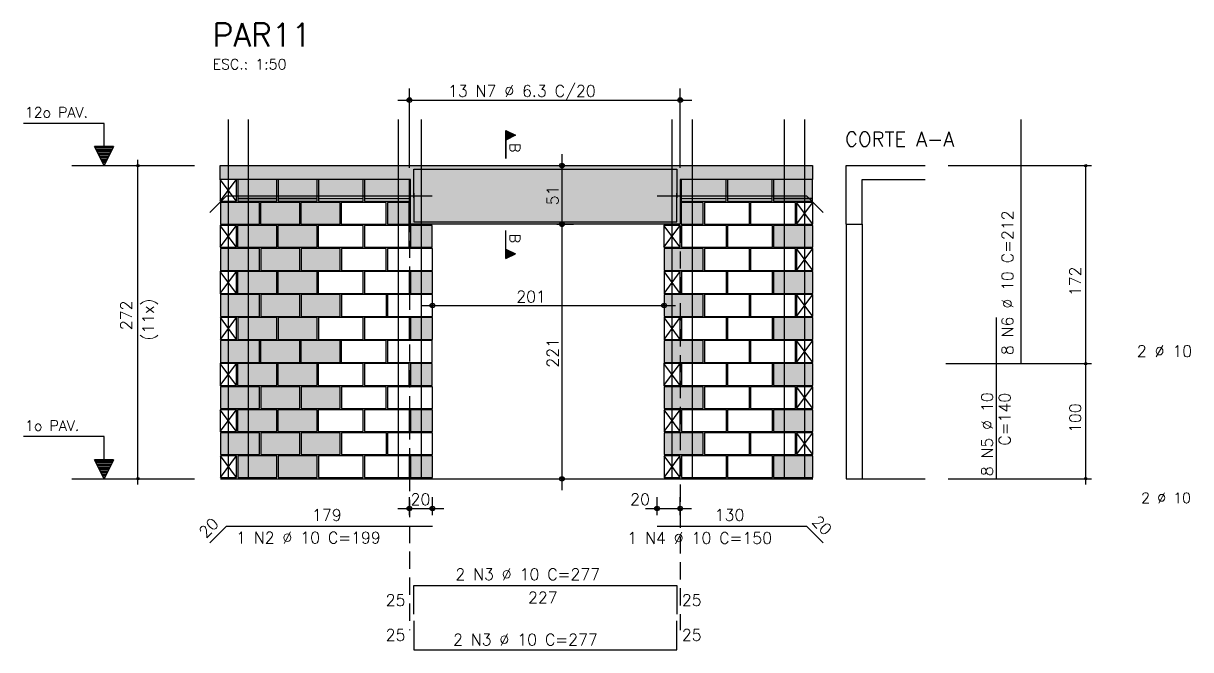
# Model space of a CAD drawing. Extents: x -2 to 121, y -2 to 61.
# Drawn here: x 23.79 to 44.05, y 8.08 to 18.96 of the extents above; entities that cross this region are included whole.
import ezdxf

# ---------------------------------------------------------------- set-up
doc = ezdxf.new("R2010")
doc.units = 0
doc.header["$MEASUREMENT"] = 0
doc.linetypes.add('ESTILO_TQS_0001', pattern=[0.45, 0.3, -0.15])
for name, color, linetype in [('PENA_01', 1, 'CONTINUOUS'), ('PENA_02', 2, 'CONTINUOUS'), ('PENA_03', 3, 'CONTINUOUS'), ('PENA_04', 4, 'CONTINUOUS'), ('PENA_05', 5, 'CONTINUOUS'), ('PENA_06', 6, 'CONTINUOUS'), ('PENA_09', 254, 'CONTINUOUS'), ('PENA_11', 252, 'CONTINUOUS'), ('PENA_21', 100, 'CONTINUOUS'), ('PENA_23', 50, 'CONTINUOUS')]:
    doc.layers.add(name, color=color, linetype=linetype)
doc.styles.get("Standard").update_dxf_attribs({"font": 'ROMANS.SHX'})

msp = doc.modelspace()

# ---------------------------------------------------------------- linework, layer by layer
at = {"layer": 'PENA_01', "linetype": 'Continuous'}
for p, q in [((30.488556, 16.451847), (30.488556, 17.828221)), ((35.188, 16.451847), (35.188, 17.828221)), ((30.288556, 17.628221), (35.388, 17.628221)), ((33.135848, 16.691847), (33.135848, 15.271847)), ((24.6302, 16.491847), (26.761064, 16.491847)), ((33.032925, 16.491847), (33.335848, 16.491847)), ((27.508556, 15.921847), (28.188556, 15.921847)), ((28.208556, 15.921847), (28.888556, 15.921847)), ((28.908556, 15.921847), (29.688556, 15.921847)), ((29.708556, 15.921847), (30.488556, 15.921847)), ((35.206423, 15.921847), (35.986423, 15.921847)), ((36.006423, 15.921847), (36.786423, 15.921847)), ((36.806423, 15.921847), (37.486423, 15.921847)), ((33.135848, 15.671847), (33.135848, 10.851847)), ((32.94385, 15.471847), (32.935848, 15.471847)), ((33.046423, 15.471847), (33.335848, 15.471847)), ((30.688556, 14.061847), (35.108556, 14.061847)), ((24.6302, 11.051847), (26.761064, 11.051847)), ((30.288556, 10.535775), (31.088556, 10.535775)), ((30.488556, 10.423125), (30.488556, 10.735775)), ((30.888556, 10.423125), (30.888556, 10.735775)), ((34.586423, 10.535775), (35.386423, 10.535775)), ((34.786423, 10.423125), (34.786423, 10.735775)), ((35.186423, 10.423125), (35.186423, 10.735775))]:
    msp.add_line(p, q, dxfattribs=at)
at = {"layer": 'PENA_01', "linetype": 'ESTILO_TQS_0001'}
for p, q in [((30.488556, 16.086847), (30.488556, 8.421451)), ((35.186423, 15.451847), (35.186423, 8.421451))]:
    msp.add_line(p, q, dxfattribs=at)
at = {"layer": 'PENA_02', "linetype": 'Continuous'}
for p, q in [((27.486423, 16.251847), (27.206423, 16.251847)), ((27.206423, 16.251847), (27.206423, 15.871847)), ((27.486423, 15.871847), (27.486423, 16.251847)), ((27.206423, 15.871847), (27.486423, 15.871847)), ((37.488556, 15.851847), (37.208556, 15.851847)), ((37.208556, 15.851847), (37.208556, 15.471847)), ((37.488556, 15.471847), (37.488556, 15.851847)), ((27.486423, 15.451847), (27.206423, 15.451847)), ((27.206423, 15.451847), (27.206423, 15.071847)), ((27.486423, 15.071847), (27.486423, 15.451847)), ((35.186423, 15.451847), (34.906423, 15.451847)), ((34.906423, 15.451847), (34.906423, 15.071847)), ((35.186423, 15.071847), (35.186423, 15.451847)), ((37.208556, 15.471847), (37.488556, 15.471847)), ((27.206423, 15.071847), (27.486423, 15.071847)), ((34.906423, 15.071847), (35.186423, 15.071847)), ((37.488556, 15.051847), (37.208556, 15.051847)), ((37.208556, 15.051847), (37.208556, 14.671847)), ((37.488556, 14.671847), (37.488556, 15.051847)), ((27.48749, 14.651847), (27.20749, 14.651847)), ((27.20749, 14.651847), (27.20749, 14.271847)), ((27.48749, 14.271847), (27.48749, 14.651847)), ((35.18749, 14.651847), (34.90749, 14.651847)), ((34.90749, 14.651847), (34.90749, 14.271847)), ((35.18749, 14.271847), (35.18749, 14.651847)), ((37.208556, 14.671847), (37.488556, 14.671847)), ((27.20749, 14.271847), (27.48749, 14.271847)), ((34.90749, 14.271847), (35.18749, 14.271847)), ((37.488556, 14.251847), (37.208556, 14.251847)), ((37.208556, 14.251847), (37.208556, 13.871847)), ((37.488556, 13.871847), (37.488556, 14.251847)), ((27.488556, 13.851847), (27.208556, 13.851847)), ((27.208556, 13.851847), (27.208556, 13.471847)), ((27.488556, 13.471847), (27.488556, 13.851847)), ((35.188556, 13.851847), (34.908556, 13.851847)), ((34.908556, 13.851847), (34.908556, 13.471847)), ((35.188556, 13.471847), (35.188556, 13.851847)), ((37.208556, 13.871847), (37.488556, 13.871847)), ((27.208556, 13.471847), (27.488556, 13.471847)), ((34.908556, 13.471847), (35.188556, 13.471847)), ((37.488556, 13.451847), (37.208556, 13.451847)), ((37.208556, 13.451847), (37.208556, 13.071847)), ((37.488556, 13.071847), (37.488556, 13.451847)), ((27.486423, 13.051847), (27.206423, 13.051847)), ((27.206423, 13.051847), (27.206423, 12.671847)), ((27.486423, 12.671847), (27.486423, 13.051847)), ((35.186423, 13.051847), (34.906423, 13.051847)), ((34.906423, 13.051847), (34.906423, 12.671847)), ((35.186423, 12.671847), (35.186423, 13.051847)), ((37.208556, 13.071847), (37.488556, 13.071847)), ((27.206423, 12.671847), (27.486423, 12.671847)), ((34.906423, 12.671847), (35.186423, 12.671847)), ((37.488556, 12.651847), (37.208556, 12.651847)), ((37.208556, 12.651847), (37.208556, 12.271847)), ((37.488556, 12.271847), (37.488556, 12.651847)), ((27.48749, 12.251847), (27.20749, 12.251847)), ((27.20749, 12.251847), (27.20749, 11.871847)), ((27.48749, 11.871847), (27.48749, 12.251847)), ((35.18749, 12.251847), (34.90749, 12.251847)), ((34.90749, 12.251847), (34.90749, 11.871847)), ((35.18749, 11.871847), (35.18749, 12.251847)), ((37.208556, 12.271847), (37.488556, 12.271847)), ((27.20749, 11.871847), (27.48749, 11.871847)), ((34.90749, 11.871847), (35.18749, 11.871847)), ((37.488556, 11.851847), (37.208556, 11.851847)), ((37.208556, 11.851847), (37.208556, 11.471847)), ((37.488556, 11.471847), (37.488556, 11.851847)), ((27.488556, 11.451847), (27.208556, 11.451847)), ((27.208556, 11.451847), (27.208556, 11.071847)), ((27.488556, 11.071847), (27.488556, 11.451847)), ((35.188556, 11.451847), (34.908556, 11.451847)), ((34.908556, 11.451847), (34.908556, 11.071847)), ((35.188556, 11.071847), (35.188556, 11.451847)), ((37.208556, 11.471847), (37.488556, 11.471847)), ((27.208556, 11.071847), (27.488556, 11.071847)), ((27.208556, 11.051847), (37.488556, 11.051847)), ((34.908556, 11.071847), (35.188556, 11.071847))]:
    msp.add_line(p, q, dxfattribs=at)
for points in [[(27.206423, 16.251847), (27.206423, 16.491847), (37.486423, 16.491847), (37.486423, 16.251847), (35.186423, 16.251847), (35.186423, 15.471847), (30.506423, 15.471847), (30.506423, 16.251847), (27.206423, 16.251847)], [(27.508556, 15.871847), (28.188556, 15.871847), (28.188556, 16.251847), (27.508556, 16.251847), (27.508556, 15.871847)], [(28.208556, 15.871847), (28.888556, 15.871847), (28.888556, 16.251847), (28.208556, 16.251847), (28.208556, 15.871847)], [(28.908556, 15.871847), (29.688556, 15.871847), (29.688556, 16.251847), (28.908556, 16.251847), (28.908556, 15.871847)], [(29.708556, 15.871847), (30.488556, 15.871847), (30.488556, 16.251847), (29.708556, 16.251847), (29.708556, 15.871847)], [(35.206423, 15.871847), (35.986423, 15.871847), (35.986423, 16.251847), (35.206423, 16.251847), (35.206423, 15.871847)], [(36.006423, 15.871847), (36.786423, 15.871847), (36.786423, 16.251847), (36.006423, 16.251847), (36.006423, 15.871847)], [(36.806423, 15.871847), (37.486423, 15.871847), (37.486423, 16.251847), (36.806423, 16.251847), (36.806423, 15.871847)], [(27.208556, 15.471847), (27.888556, 15.471847), (27.888556, 15.851847), (27.208556, 15.851847), (27.208556, 15.471847)], [(27.906423, 15.471847), (28.586423, 15.471847), (28.586423, 15.851847), (27.906423, 15.851847), (27.906423, 15.471847)], [(28.606423, 15.471847), (29.286423, 15.471847), (29.286423, 15.851847), (28.606423, 15.851847), (28.606423, 15.471847)], [(29.306423, 15.471847), (30.086423, 15.471847), (30.086423, 15.851847), (29.306423, 15.851847), (29.306423, 15.471847)], [(30.106423, 15.471847), (30.486423, 15.471847), (30.486423, 15.851847), (30.106423, 15.851847), (30.106423, 15.471847)], [(35.206423, 15.471847), (35.586423, 15.471847), (35.586423, 15.851847), (35.206423, 15.851847), (35.206423, 15.471847)], [(35.608556, 15.471847), (36.388556, 15.471847), (36.388556, 15.851847), (35.608556, 15.851847), (35.608556, 15.471847)], [(36.408556, 15.471847), (37.188556, 15.471847), (37.188556, 15.851847), (36.408556, 15.851847), (36.408556, 15.471847)], [(27.506423, 15.071847), (28.186423, 15.071847), (28.186423, 15.451847), (27.506423, 15.451847), (27.506423, 15.071847)], [(28.206423, 15.071847), (28.886423, 15.071847), (28.886423, 15.451847), (28.206423, 15.451847), (28.206423, 15.071847)], [(28.906423, 15.071847), (29.686423, 15.071847), (29.686423, 15.451847), (28.906423, 15.451847), (28.906423, 15.071847)], [(29.706423, 15.071847), (30.486423, 15.071847), (30.486423, 15.451847), (29.706423, 15.451847), (29.706423, 15.071847)], [(30.506423, 15.071847), (30.886423, 15.071847), (30.886423, 15.451847), (30.506423, 15.451847), (30.506423, 15.071847)], [(35.208556, 15.071847), (35.988556, 15.071847), (35.988556, 15.451847), (35.208556, 15.451847), (35.208556, 15.071847)], [(36.008556, 15.071847), (36.788556, 15.071847), (36.788556, 15.451847), (36.008556, 15.451847), (36.008556, 15.071847)], [(36.808556, 15.071847), (37.488556, 15.071847), (37.488556, 15.451847), (36.808556, 15.451847), (36.808556, 15.071847)], [(27.208556, 14.671847), (27.888556, 14.671847), (27.888556, 15.051847), (27.208556, 15.051847), (27.208556, 14.671847)], [(27.90749, 14.671847), (28.58749, 14.671847), (28.58749, 15.051847), (27.90749, 15.051847), (27.90749, 14.671847)], [(28.60749, 14.671847), (29.28749, 14.671847), (29.28749, 15.051847), (28.60749, 15.051847), (28.60749, 14.671847)], [(29.30749, 14.671847), (30.08749, 14.671847), (30.08749, 15.051847), (29.30749, 15.051847), (29.30749, 14.671847)], [(30.10749, 14.671847), (30.88749, 14.671847), (30.88749, 15.051847), (30.10749, 15.051847), (30.10749, 14.671847)], [(34.908556, 14.671847), (35.588556, 14.671847), (35.588556, 15.051847), (34.908556, 15.051847), (34.908556, 14.671847)], [(35.608556, 14.671847), (36.388556, 14.671847), (36.388556, 15.051847), (35.608556, 15.051847), (35.608556, 14.671847)], [(36.408556, 14.671847), (37.188556, 14.671847), (37.188556, 15.051847), (36.408556, 15.051847), (36.408556, 14.671847)], [(27.50749, 14.271847), (28.18749, 14.271847), (28.18749, 14.651847), (27.50749, 14.651847), (27.50749, 14.271847)], [(28.20749, 14.271847), (28.88749, 14.271847), (28.88749, 14.651847), (28.20749, 14.651847), (28.20749, 14.271847)], [(28.90749, 14.271847), (29.68749, 14.271847), (29.68749, 14.651847), (28.90749, 14.651847), (28.90749, 14.271847)], [(29.70749, 14.271847), (30.48749, 14.271847), (30.48749, 14.651847), (29.70749, 14.651847), (29.70749, 14.271847)], [(30.50749, 14.271847), (30.88749, 14.271847), (30.88749, 14.651847), (30.50749, 14.651847), (30.50749, 14.271847)], [(35.208556, 14.271847), (35.988556, 14.271847), (35.988556, 14.651847), (35.208556, 14.651847), (35.208556, 14.271847)], [(36.008556, 14.271847), (36.788556, 14.271847), (36.788556, 14.651847), (36.008556, 14.651847), (36.008556, 14.271847)], [(36.808556, 14.271847), (37.488556, 14.271847), (37.488556, 14.651847), (36.808556, 14.651847), (36.808556, 14.271847)], [(27.208556, 13.871847), (27.888556, 13.871847), (27.888556, 14.251847), (27.208556, 14.251847), (27.208556, 13.871847)], [(27.908556, 13.871847), (28.588556, 13.871847), (28.588556, 14.251847), (27.908556, 14.251847), (27.908556, 13.871847)], [(28.608556, 13.871847), (29.288556, 13.871847), (29.288556, 14.251847), (28.608556, 14.251847), (28.608556, 13.871847)], [(29.308556, 13.871847), (30.088556, 13.871847), (30.088556, 14.251847), (29.308556, 14.251847), (29.308556, 13.871847)], [(30.108556, 13.871847), (30.888556, 13.871847), (30.888556, 14.251847), (30.108556, 14.251847), (30.108556, 13.871847)], [(34.908556, 13.871847), (35.588556, 13.871847), (35.588556, 14.251847), (34.908556, 14.251847), (34.908556, 13.871847)], [(35.608556, 13.871847), (36.388556, 13.871847), (36.388556, 14.251847), (35.608556, 14.251847), (35.608556, 13.871847)], [(36.408556, 13.871847), (37.188556, 13.871847), (37.188556, 14.251847), (36.408556, 14.251847), (36.408556, 13.871847)], [(27.508556, 13.471847), (28.188556, 13.471847), (28.188556, 13.851847), (27.508556, 13.851847), (27.508556, 13.471847)], [(28.208556, 13.471847), (28.888556, 13.471847), (28.888556, 13.851847), (28.208556, 13.851847), (28.208556, 13.471847)], [(28.908556, 13.471847), (29.688556, 13.471847), (29.688556, 13.851847), (28.908556, 13.851847), (28.908556, 13.471847)], [(29.708556, 13.471847), (30.488556, 13.471847), (30.488556, 13.851847), (29.708556, 13.851847), (29.708556, 13.471847)], [(30.508556, 13.471847), (30.888556, 13.471847), (30.888556, 13.851847), (30.508556, 13.851847), (30.508556, 13.471847)], [(35.208556, 13.471847), (35.988556, 13.471847), (35.988556, 13.851847), (35.208556, 13.851847), (35.208556, 13.471847)], [(36.008556, 13.471847), (36.788556, 13.471847), (36.788556, 13.851847), (36.008556, 13.851847), (36.008556, 13.471847)], [(36.808556, 13.471847), (37.488556, 13.471847), (37.488556, 13.851847), (36.808556, 13.851847), (36.808556, 13.471847)], [(27.208556, 13.071847), (27.888556, 13.071847), (27.888556, 13.451847), (27.208556, 13.451847), (27.208556, 13.071847)], [(27.906423, 13.071847), (28.586423, 13.071847), (28.586423, 13.451847), (27.906423, 13.451847), (27.906423, 13.071847)], [(28.606423, 13.071847), (29.286423, 13.071847), (29.286423, 13.451847), (28.606423, 13.451847), (28.606423, 13.071847)], [(29.306423, 13.071847), (30.086423, 13.071847), (30.086423, 13.451847), (29.306423, 13.451847), (29.306423, 13.071847)], [(30.106423, 13.071847), (30.886423, 13.071847), (30.886423, 13.451847), (30.106423, 13.451847), (30.106423, 13.071847)], [(34.908556, 13.071847), (35.588556, 13.071847), (35.588556, 13.451847), (34.908556, 13.451847), (34.908556, 13.071847)], [(35.608556, 13.071847), (36.388556, 13.071847), (36.388556, 13.451847), (35.608556, 13.451847), (35.608556, 13.071847)], [(36.408556, 13.071847), (37.188556, 13.071847), (37.188556, 13.451847), (36.408556, 13.451847), (36.408556, 13.071847)], [(27.506423, 12.671847), (28.186423, 12.671847), (28.186423, 13.051847), (27.506423, 13.051847), (27.506423, 12.671847)], [(28.206423, 12.671847), (28.886423, 12.671847), (28.886423, 13.051847), (28.206423, 13.051847), (28.206423, 12.671847)], [(28.906423, 12.671847), (29.686423, 12.671847), (29.686423, 13.051847), (28.906423, 13.051847), (28.906423, 12.671847)], [(29.706423, 12.671847), (30.486423, 12.671847), (30.486423, 13.051847), (29.706423, 13.051847), (29.706423, 12.671847)], [(30.506423, 12.671847), (30.886423, 12.671847), (30.886423, 13.051847), (30.506423, 13.051847), (30.506423, 12.671847)], [(35.208556, 12.671847), (35.988556, 12.671847), (35.988556, 13.051847), (35.208556, 13.051847), (35.208556, 12.671847)], [(36.008556, 12.671847), (36.788556, 12.671847), (36.788556, 13.051847), (36.008556, 13.051847), (36.008556, 12.671847)], [(36.808556, 12.671847), (37.488556, 12.671847), (37.488556, 13.051847), (36.808556, 13.051847), (36.808556, 12.671847)], [(27.208556, 12.271847), (27.888556, 12.271847), (27.888556, 12.651847), (27.208556, 12.651847), (27.208556, 12.271847)], [(27.90749, 12.271847), (28.58749, 12.271847), (28.58749, 12.651847), (27.90749, 12.651847), (27.90749, 12.271847)], [(28.60749, 12.271847), (29.28749, 12.271847), (29.28749, 12.651847), (28.60749, 12.651847), (28.60749, 12.271847)], [(29.30749, 12.271847), (30.08749, 12.271847), (30.08749, 12.651847), (29.30749, 12.651847), (29.30749, 12.271847)], [(30.10749, 12.271847), (30.88749, 12.271847), (30.88749, 12.651847), (30.10749, 12.651847), (30.10749, 12.271847)], [(34.908556, 12.271847), (35.588556, 12.271847), (35.588556, 12.651847), (34.908556, 12.651847), (34.908556, 12.271847)], [(35.608556, 12.271847), (36.388556, 12.271847), (36.388556, 12.651847), (35.608556, 12.651847), (35.608556, 12.271847)], [(36.408556, 12.271847), (37.188556, 12.271847), (37.188556, 12.651847), (36.408556, 12.651847), (36.408556, 12.271847)], [(27.50749, 11.871847), (28.18749, 11.871847), (28.18749, 12.251847), (27.50749, 12.251847), (27.50749, 11.871847)], [(28.20749, 11.871847), (28.88749, 11.871847), (28.88749, 12.251847), (28.20749, 12.251847), (28.20749, 11.871847)], [(28.90749, 11.871847), (29.68749, 11.871847), (29.68749, 12.251847), (28.90749, 12.251847), (28.90749, 11.871847)], [(29.70749, 11.871847), (30.48749, 11.871847), (30.48749, 12.251847), (29.70749, 12.251847), (29.70749, 11.871847)], [(30.50749, 11.871847), (30.88749, 11.871847), (30.88749, 12.251847), (30.50749, 12.251847), (30.50749, 11.871847)], [(35.208556, 11.871847), (35.988556, 11.871847), (35.988556, 12.251847), (35.208556, 12.251847), (35.208556, 11.871847)], [(36.008556, 11.871847), (36.788556, 11.871847), (36.788556, 12.251847), (36.008556, 12.251847), (36.008556, 11.871847)], [(36.808556, 11.871847), (37.488556, 11.871847), (37.488556, 12.251847), (36.808556, 12.251847), (36.808556, 11.871847)], [(27.208556, 11.471847), (27.888556, 11.471847), (27.888556, 11.851847), (27.208556, 11.851847), (27.208556, 11.471847)], [(27.908556, 11.471847), (28.588556, 11.471847), (28.588556, 11.851847), (27.908556, 11.851847), (27.908556, 11.471847)], [(28.608556, 11.471847), (29.288556, 11.471847), (29.288556, 11.851847), (28.608556, 11.851847), (28.608556, 11.471847)], [(28.608556, 11.471847), (29.288556, 11.471847), (29.288556, 11.851847), (28.608556, 11.851847), (28.608556, 11.471847)], [(29.308556, 11.471847), (30.088556, 11.471847), (30.088556, 11.851847), (29.308556, 11.851847), (29.308556, 11.471847)], [(30.108556, 11.471847), (30.888556, 11.471847), (30.888556, 11.851847), (30.108556, 11.851847), (30.108556, 11.471847)], [(34.908556, 11.471847), (35.588556, 11.471847), (35.588556, 11.851847), (34.908556, 11.851847), (34.908556, 11.471847)], [(35.608556, 11.471847), (36.388556, 11.471847), (36.388556, 11.851847), (35.608556, 11.851847), (35.608556, 11.471847)], [(36.408556, 11.471847), (37.188556, 11.471847), (37.188556, 11.851847), (36.408556, 11.851847), (36.408556, 11.471847)], [(27.508556, 11.071847), (28.188556, 11.071847), (28.188556, 11.451847), (27.508556, 11.451847), (27.508556, 11.071847)], [(28.208556, 11.071847), (28.888556, 11.071847), (28.888556, 11.451847), (28.208556, 11.451847), (28.208556, 11.071847)], [(28.908556, 11.071847), (29.688556, 11.071847), (29.688556, 11.451847), (28.908556, 11.451847), (28.908556, 11.071847)], [(29.708556, 11.071847), (30.488556, 11.071847), (30.488556, 11.451847), (29.708556, 11.451847), (29.708556, 11.071847)], [(30.508556, 11.071847), (30.888556, 11.071847), (30.888556, 11.451847), (30.508556, 11.451847), (30.508556, 11.071847)], [(35.208556, 11.071847), (35.988556, 11.071847), (35.988556, 11.451847), (35.208556, 11.451847), (35.208556, 11.071847)], [(36.008556, 11.071847), (36.788556, 11.071847), (36.788556, 11.451847), (36.008556, 11.451847), (36.008556, 11.071847)], [(36.808556, 11.071847), (37.488556, 11.071847), (37.488556, 11.451847), (36.808556, 11.451847), (36.808556, 11.071847)]]:
    msp.add_lwpolyline(points, dxfattribs=at)
for centre, radius in [((30.488556, 17.628221), 0.041625), ((30.488556, 17.628221), 0.02075), ((35.188, 17.628221), 0.041625), ((35.188, 17.628221), 0.02075), ((25.776346, 16.491847), 0.02), ((25.776346, 16.491847), 0.01), ((33.135848, 16.491847), 0.04), ((33.135848, 16.491847), 0.02), ((42.226477, 16.491847), 0.02), ((42.226477, 16.491847), 0.01), ((33.135848, 15.471847), 0.04), ((33.135848, 15.471847), 0.04), ((33.135848, 15.471847), 0.02), ((33.135848, 15.471847), 0.02), ((30.888556, 14.061847), 0.04), ((30.888556, 14.061847), 0.02), ((34.908556, 14.061847), 0.04), ((34.908556, 14.061847), 0.02), ((42.226477, 13.051847), 0.02), ((42.226477, 13.051847), 0.01), ((25.776346, 11.051847), 0.02), ((25.776346, 11.051847), 0.01), ((33.135848, 11.051847), 0.04), ((33.135848, 11.051847), 0.02), ((42.226477, 11.051847), 0.02), ((42.226477, 11.051847), 0.01), ((30.488556, 10.535775), 0.04), ((30.488556, 10.535775), 0.02), ((30.888556, 10.535775), 0.04), ((30.888556, 10.535775), 0.02), ((34.786423, 10.535775), 0.04), ((34.786423, 10.535775), 0.02), ((35.186423, 10.535775), 0.04), ((35.186423, 10.535775), 0.02)]:
    msp.add_circle(centre, radius, dxfattribs=at)
at = {"layer": 'PENA_03', "linetype": 'Continuous'}
for p, q in [((25.189199, 17.223713), (23.789199, 17.223713)), ((25.189199, 16.823713), (25.189199, 17.223713)), ((25.190599, 16.823713), (25.190599, 17.225113)), ((32.162566, 16.61453), (32.162566, 17.100912)), ((32.162566, 17.100912), (32.328499, 17.017946)), ((32.163261, 17.099784), (32.326938, 17.017946)), ((32.328499, 17.017946), (32.163261, 16.935327)), ((32.163262, 17.099784), (32.163262, 16.936107)), ((32.326938, 17.017946), (32.163262, 16.936107)), ((32.17533, 17.09453), (32.17533, 16.941361)), ((32.188094, 17.088148), (32.188094, 16.947743)), ((32.200858, 17.081766), (32.200858, 16.954125)), ((32.213622, 17.075384), (32.213622, 16.960507)), ((32.226386, 17.069002), (32.226386, 16.966889)), ((32.23915, 17.06262), (32.23915, 16.973271)), ((32.251914, 17.056238), (32.251914, 16.979653)), ((32.264678, 17.049856), (32.264678, 16.986035)), ((32.277442, 17.043474), (32.277442, 16.992417)), ((32.290206, 17.037092), (32.290206, 16.998799)), ((32.302971, 17.03071), (32.302971, 17.005181)), ((32.315735, 17.024328), (32.315735, 17.011564)), ((25.189899, 16.491847), (25.023966, 16.823713)), ((25.023966, 16.823713), (25.189199, 16.823713)), ((25.189899, 16.49497), (25.026222, 16.822322)), ((25.353575, 16.822322), (25.026222, 16.822322)), ((25.355832, 16.823713), (25.189899, 16.491847)), ((25.353575, 16.822323), (25.189899, 16.494969)), ((25.190599, 16.823713), (25.355832, 16.823713)), ((32.163262, 16.935327), (32.163262, 16.61453)), ((25.343068, 16.798185), (25.036729, 16.798185)), ((25.330304, 16.772657), (25.049494, 16.772657)), ((25.31754, 16.747129), (25.062258, 16.747129)), ((25.304775, 16.721601), (25.075022, 16.721601)), ((25.292011, 16.696072), (25.087786, 16.696072)), ((25.279247, 16.670544), (25.10055, 16.670544)), ((25.266483, 16.645016), (25.113314, 16.645016)), ((25.253719, 16.619488), (25.126078, 16.619488)), ((25.240955, 16.59396), (25.138842, 16.59396)), ((25.228191, 16.568432), (25.151606, 16.568432)), ((25.215427, 16.542903), (25.16437, 16.542903)), ((25.202663, 16.517375), (25.177135, 16.517375)), ((25.776346, 10.951315), (25.776346, 16.591847)), ((32.832925, 16.491847), (32.832925, 16.491847)), ((38.066482, 15.471847), (38.066482, 16.491847)), ((38.066482, 16.491847), (39.437161, 16.491847)), ((39.837161, 16.491847), (42.326477, 16.491847)), ((42.226477, 10.951315), (42.226477, 16.491847)), ((27.206423, 15.871847), (27.486423, 16.251847)), ((27.486423, 15.871847), (27.206423, 16.251847)), ((30.488556, 16.251847), (30.488556, 16.251847)), ((35.188, 16.251847), (35.188, 16.251847)), ((38.346482, 16.251847), (39.437161, 16.251847)), ((38.346482, 15.471847), (38.346482, 16.251847)), ((37.208556, 15.471847), (37.488556, 15.851847)), ((37.488556, 15.471847), (37.208556, 15.851847)), ((27.206423, 15.071847), (27.486423, 15.451847)), ((27.486423, 15.071847), (27.206423, 15.451847)), ((32.846423, 15.471847), (32.846423, 15.471847)), ((33.14385, 15.471847), (33.14385, 15.471847)), ((34.906423, 15.071847), (35.186423, 15.451847)), ((35.186423, 15.071847), (34.906423, 15.451847)), ((38.066482, 15.471847), (38.066482, 11.051847)), ((38.066482, 15.471847), (38.346482, 15.471847)), ((38.346482, 15.471847), (38.346482, 11.051847)), ((32.162566, 14.874959), (32.162566, 15.361341)), ((32.163262, 15.040544), (32.163262, 15.361341)), ((32.163261, 15.040544), (32.328499, 14.957925)), ((32.163262, 14.876087), (32.163262, 15.039764)), ((32.163262, 15.039764), (32.326938, 14.957925)), ((32.17533, 14.881341), (32.17533, 15.03451)), ((32.188094, 14.887723), (32.188094, 15.028128)), ((32.200858, 14.894105), (32.200858, 15.021746)), ((32.213622, 14.900487), (32.213622, 15.015364)), ((32.226386, 14.906869), (32.226386, 15.008982)), ((32.23915, 14.913251), (32.23915, 15.0026)), ((32.251914, 14.919633), (32.251914, 14.996218)), ((32.264678, 14.926015), (32.264678, 14.989836)), ((37.208556, 14.671847), (37.488556, 15.051847)), ((37.488556, 14.671847), (37.208556, 15.051847)), ((32.162566, 14.874959), (32.328499, 14.957925)), ((32.163261, 14.876087), (32.326938, 14.957925)), ((32.277442, 14.932397), (32.277442, 14.983454)), ((32.290206, 14.938779), (32.290206, 14.977072)), ((32.302971, 14.945161), (32.302971, 14.97069)), ((32.315735, 14.951543), (32.315735, 14.964307)), ((27.20749, 14.271847), (27.48749, 14.651847)), ((27.48749, 14.271847), (27.20749, 14.651847)), ((34.90749, 14.271847), (35.18749, 14.651847)), ((35.18749, 14.271847), (34.90749, 14.651847)), ((37.208556, 13.871847), (37.488556, 14.251847)), ((37.488556, 13.871847), (37.208556, 14.251847)), ((30.888556, 14.061847), (30.888556, 14.061847)), ((34.908556, 14.061847), (34.908556, 14.061847)), ((27.208556, 13.471847), (27.488556, 13.851847)), ((27.488556, 13.471847), (27.208556, 13.851847)), ((34.908556, 13.471847), (35.188556, 13.851847)), ((35.188556, 13.471847), (34.908556, 13.851847)), ((37.208556, 13.071847), (37.488556, 13.451847)), ((37.488556, 13.071847), (37.208556, 13.451847)), ((27.206423, 12.671847), (27.486423, 13.051847)), ((27.486423, 12.671847), (27.206423, 13.051847)), ((34.906423, 12.671847), (35.186423, 13.051847)), ((35.186423, 12.671847), (34.906423, 13.051847)), ((39.79523, 13.051847), (42.326477, 13.051847)), ((37.208556, 12.271847), (37.488556, 12.651847)), ((37.488556, 12.271847), (37.208556, 12.651847)), ((27.20749, 11.871847), (27.48749, 12.251847)), ((27.48749, 11.871847), (27.20749, 12.251847)), ((34.90749, 11.871847), (35.18749, 12.251847)), ((35.18749, 11.871847), (34.90749, 12.251847)), ((25.189199, 11.783713), (23.789199, 11.783713)), ((25.189199, 11.383713), (25.189199, 11.783713)), ((25.190599, 11.383713), (25.190599, 11.785113)), ((37.208556, 11.471847), (37.488556, 11.851847)), ((37.488556, 11.471847), (37.208556, 11.851847)), ((25.189899, 11.051847), (25.023966, 11.383713)), ((25.023966, 11.383713), (25.189199, 11.383713)), ((25.189899, 11.05497), (25.026222, 11.382322)), ((25.353575, 11.382322), (25.026222, 11.382322)), ((25.343068, 11.358185), (25.036729, 11.358185)), ((25.355832, 11.383713), (25.189899, 11.051847)), ((25.353575, 11.382323), (25.189899, 11.054969)), ((25.190599, 11.383713), (25.355832, 11.383713)), ((27.208556, 11.071847), (27.488556, 11.451847)), ((27.488556, 11.071847), (27.208556, 11.451847)), ((34.908556, 11.071847), (35.188556, 11.451847)), ((35.188556, 11.071847), (34.908556, 11.451847)), ((25.330304, 11.332657), (25.049494, 11.332657)), ((25.31754, 11.307129), (25.062258, 11.307129)), ((25.304775, 11.281601), (25.075022, 11.281601)), ((25.292011, 11.256072), (25.087786, 11.256072)), ((25.279247, 11.230544), (25.10055, 11.230544)), ((25.266483, 11.205016), (25.113314, 11.205016)), ((25.253719, 11.179488), (25.126078, 11.179488)), ((25.240955, 11.15396), (25.138842, 11.15396)), ((25.228191, 11.128432), (25.151606, 11.128432)), ((25.215427, 11.102903), (25.16437, 11.102903)), ((25.202663, 11.077375), (25.177135, 11.077375)), ((33.135848, 11.051847), (33.135848, 11.051847)), ((38.066482, 11.051847), (39.437161, 11.051847)), ((39.837161, 11.051847), (42.326477, 11.051847)), ((30.488556, 10.223125), (30.488556, 10.223125)), ((30.888556, 10.223125), (30.888556, 10.223125)), ((34.786423, 10.223125), (34.786423, 10.223125)), ((35.186423, 10.223125), (35.186423, 10.223125))]:
    msp.add_line(p, q, dxfattribs=at)
at = {"layer": 'PENA_04', "linetype": 'Continuous'}
for p, q in [((30.566423, 15.931847), (30.566423, 16.431847)), ((30.566423, 16.431847), (35.126423, 16.431847)), ((35.126423, 16.431847), (35.126423, 15.931847)), ((30.566423, 16.011847), (30.566423, 15.511847)), ((35.126423, 15.511847), (35.126423, 16.011847)), ((30.566423, 15.511847), (35.126423, 15.511847))]:
    msp.add_line(p, q, dxfattribs=at)
at = {"layer": 'PENA_05', "linetype": 'Continuous'}
for p, q in [((35.048556, 11.051847), (35.048556, 17.291847)), ((35.398556, 11.051847), (35.398556, 17.291847)), ((36.998556, 11.051847), (36.998556, 17.291847)), ((37.348556, 11.051847), (37.348556, 17.291847)), ((41.102726, 13.048925), (41.102726, 17.288925)), ((27.306423, 15.961847), (27.023581, 15.679005)), ((30.886423, 15.961847), (27.306423, 15.961847)), ((37.386423, 15.961847), (34.786423, 15.961847)), ((37.669266, 15.679005), (37.386423, 15.961847)), ((40.676802, 11.051847), (40.676802, 13.851847)), ((27.308556, 10.223125), (27.025713, 9.940282)), ((30.888556, 10.223125), (27.308556, 10.223125)), ((37.386423, 10.223125), (34.786423, 10.223125)), ((37.669266, 9.940282), (37.386423, 10.223125)), ((30.566423, 8.699282), (30.566423, 9.199282)), ((30.566423, 9.199282), (35.126423, 9.199282)), ((35.126423, 9.199282), (35.126423, 8.699282)), ((30.566423, 8.584555), (30.566423, 8.084555)), ((35.126423, 8.084555), (35.126423, 8.584555)), ((30.566423, 8.084555), (35.126423, 8.084555))]:
    msp.add_line(p, q, dxfattribs=at)
for points in [[(27.343308, 17.291847), (27.343308, 11.051847)], [(27.693308, 17.291847), (27.693308, 11.051847)], [(30.293308, 17.291847), (30.293308, 11.051847)], [(30.693308, 17.291847), (30.693308, 11.051847)]]:
    msp.add_lwpolyline(points, dxfattribs=at)
at = {"layer": 'PENA_09', "linetype": 'Continuous'}
for points in [[(27.508556, 15.921847), (28.188556, 15.921847), (28.188556, 16.251847), (27.508556, 16.251847), (27.508556, 15.921847)], [(28.208556, 15.921847), (28.888556, 15.921847), (28.888556, 16.251847), (28.208556, 16.251847), (28.208556, 15.921847)], [(28.908556, 15.921847), (29.688556, 15.921847), (29.688556, 16.251847), (28.908556, 16.251847), (28.908556, 15.921847)], [(29.708556, 15.921847), (30.488556, 15.921847), (30.488556, 16.251847), (29.708556, 16.251847), (29.708556, 15.921847)], [(35.206423, 15.921847), (35.986423, 15.921847), (35.986423, 16.251847), (35.206423, 16.251847), (35.206423, 15.921847)], [(36.006423, 15.921847), (36.786423, 15.921847), (36.786423, 16.251847), (36.006423, 16.251847), (36.006423, 15.921847)], [(36.806423, 15.921847), (37.486423, 15.921847), (37.486423, 16.251847), (36.806423, 16.251847), (36.806423, 15.921847)]]:
    msp.add_lwpolyline(points, dxfattribs=at)
for points in [[(27.508556, 15.921847), (28.188556, 15.921847), (28.188556, 16.251847)], [(27.508556, 15.921847), (28.188556, 16.251847), (27.508556, 16.251847)], [(27.508556, 15.921847), (27.508556, 16.251847), (27.508556, 15.921847)], [(28.208556, 15.921847), (28.888556, 15.921847), (28.888556, 16.251847)], [(28.208556, 15.921847), (28.888556, 16.251847), (28.208556, 16.251847)], [(28.208556, 15.921847), (28.208556, 16.251847), (28.208556, 15.921847)], [(28.908556, 15.921847), (29.688556, 15.921847), (29.688556, 16.251847)], [(28.908556, 15.921847), (29.688556, 16.251847), (28.908556, 16.251847)], [(28.908556, 15.921847), (28.908556, 16.251847), (28.908556, 15.921847)], [(29.708556, 15.921847), (30.488556, 15.921847), (30.488556, 16.251847)], [(29.708556, 15.921847), (30.488556, 16.251847), (29.708556, 16.251847)], [(29.708556, 15.921847), (29.708556, 16.251847), (29.708556, 15.921847)], [(35.206423, 15.921847), (35.986423, 15.921847), (35.986423, 16.251847)], [(35.206423, 15.921847), (35.986423, 16.251847), (35.206423, 16.251847)], [(35.206423, 15.921847), (35.206423, 16.251847), (35.206423, 15.921847)], [(36.006423, 15.921847), (36.786423, 15.921847), (36.786423, 16.251847)], [(36.006423, 15.921847), (36.786423, 16.251847), (36.006423, 16.251847)], [(36.006423, 15.921847), (36.006423, 16.251847), (36.006423, 15.921847)], [(36.806423, 15.921847), (37.486423, 15.921847), (37.486423, 16.251847)], [(36.806423, 15.921847), (37.486423, 16.251847), (36.806423, 16.251847)], [(36.806423, 15.921847), (36.806423, 16.251847), (36.806423, 15.921847)]]:
    msp.add_solid(points, dxfattribs=at)
at = {"layer": 'PENA_11', "linetype": 'Continuous'}
for points in [[(30.506423, 16.251847), (27.206423, 16.251847), (37.486423, 16.491847)], [(37.486423, 16.491847), (27.206423, 16.251847), (27.206423, 16.491847)], [(35.186423, 16.251847), (30.506423, 16.251847), (37.486423, 16.491847)], [(37.486423, 16.491847), (37.486423, 16.251847), (35.186423, 16.251847)], [(35.186423, 15.471847), (30.506423, 15.471847), (35.186423, 16.251847)], [(30.506423, 15.471847), (30.506423, 16.251847), (35.186423, 16.251847)]]:
    msp.add_solid(points, dxfattribs=at)
at = {"layer": 'PENA_21', "linetype": 'Continuous'}
for points in [[(27.208556, 15.471847), (27.888556, 15.471847), (27.888556, 15.851847), (27.208556, 15.851847), (27.208556, 15.471847)], [(27.508556, 15.871847), (28.188556, 15.871847), (28.188556, 15.921847), (27.508556, 15.921847), (27.508556, 15.871847)], [(27.906423, 15.471847), (28.586423, 15.471847), (28.586423, 15.851847), (27.906423, 15.851847), (27.906423, 15.471847)], [(28.208556, 15.871847), (28.888556, 15.871847), (28.888556, 15.921847), (28.208556, 15.921847), (28.208556, 15.871847)], [(28.606423, 15.471847), (29.286423, 15.471847), (29.286423, 15.851847), (28.606423, 15.851847), (28.606423, 15.471847)], [(36.806423, 15.871847), (37.486423, 15.871847), (37.486423, 15.921847), (36.806423, 15.921847), (36.806423, 15.871847)], [(27.506423, 15.071847), (28.186423, 15.071847), (28.186423, 15.451847), (27.506423, 15.451847), (27.506423, 15.071847)], [(28.206423, 15.071847), (28.886423, 15.071847), (28.886423, 15.451847), (28.206423, 15.451847), (28.206423, 15.071847)], [(36.808556, 15.071847), (37.488556, 15.071847), (37.488556, 15.451847), (36.808556, 15.451847), (36.808556, 15.071847)], [(27.208556, 14.671847), (27.888556, 14.671847), (27.888556, 15.051847), (27.208556, 15.051847), (27.208556, 14.671847)], [(27.90749, 14.671847), (28.58749, 14.671847), (28.58749, 15.051847), (27.90749, 15.051847), (27.90749, 14.671847)], [(28.60749, 14.671847), (29.28749, 14.671847), (29.28749, 15.051847), (28.60749, 15.051847), (28.60749, 14.671847)], [(34.908556, 14.671847), (35.588556, 14.671847), (35.588556, 15.051847), (34.908556, 15.051847), (34.908556, 14.671847)], [(27.50749, 14.271847), (28.18749, 14.271847), (28.18749, 14.651847), (27.50749, 14.651847), (27.50749, 14.271847)], [(28.20749, 14.271847), (28.88749, 14.271847), (28.88749, 14.651847), (28.20749, 14.651847), (28.20749, 14.271847)], [(36.808556, 14.271847), (37.488556, 14.271847), (37.488556, 14.651847), (36.808556, 14.651847), (36.808556, 14.271847)], [(27.208556, 13.871847), (27.888556, 13.871847), (27.888556, 14.251847), (27.208556, 14.251847), (27.208556, 13.871847)], [(27.908556, 13.871847), (28.588556, 13.871847), (28.588556, 14.251847), (27.908556, 14.251847), (27.908556, 13.871847)], [(28.608556, 13.871847), (29.288556, 13.871847), (29.288556, 14.251847), (28.608556, 14.251847), (28.608556, 13.871847)], [(34.908556, 13.871847), (35.588556, 13.871847), (35.588556, 14.251847), (34.908556, 14.251847), (34.908556, 13.871847)], [(27.508556, 13.471847), (28.188556, 13.471847), (28.188556, 13.851847), (27.508556, 13.851847), (27.508556, 13.471847)], [(28.208556, 13.471847), (28.888556, 13.471847), (28.888556, 13.851847), (28.208556, 13.851847), (28.208556, 13.471847)], [(36.808556, 13.471847), (37.488556, 13.471847), (37.488556, 13.851847), (36.808556, 13.851847), (36.808556, 13.471847)], [(27.208556, 13.071847), (27.888556, 13.071847), (27.888556, 13.451847), (27.208556, 13.451847), (27.208556, 13.071847)], [(27.906423, 13.071847), (28.586423, 13.071847), (28.586423, 13.451847), (27.906423, 13.451847), (27.906423, 13.071847)], [(28.606423, 13.071847), (29.286423, 13.071847), (29.286423, 13.451847), (28.606423, 13.451847), (28.606423, 13.071847)], [(34.908556, 13.071847), (35.588556, 13.071847), (35.588556, 13.451847), (34.908556, 13.451847), (34.908556, 13.071847)], [(27.506423, 12.671847), (28.186423, 12.671847), (28.186423, 13.051847), (27.506423, 13.051847), (27.506423, 12.671847)], [(28.206423, 12.671847), (28.886423, 12.671847), (28.886423, 13.051847), (28.206423, 13.051847), (28.206423, 12.671847)], [(36.808556, 12.671847), (37.488556, 12.671847), (37.488556, 13.051847), (36.808556, 13.051847), (36.808556, 12.671847)], [(27.208556, 12.271847), (27.888556, 12.271847), (27.888556, 12.651847), (27.208556, 12.651847), (27.208556, 12.271847)], [(27.90749, 12.271847), (28.58749, 12.271847), (28.58749, 12.651847), (27.90749, 12.651847), (27.90749, 12.271847)], [(28.60749, 12.271847), (29.28749, 12.271847), (29.28749, 12.651847), (28.60749, 12.651847), (28.60749, 12.271847)], [(34.908556, 12.271847), (35.588556, 12.271847), (35.588556, 12.651847), (34.908556, 12.651847), (34.908556, 12.271847)], [(27.50749, 11.871847), (28.18749, 11.871847), (28.18749, 12.251847), (27.50749, 12.251847), (27.50749, 11.871847)], [(28.20749, 11.871847), (28.88749, 11.871847), (28.88749, 12.251847), (28.20749, 12.251847), (28.20749, 11.871847)], [(36.808556, 11.871847), (37.488556, 11.871847), (37.488556, 12.251847), (36.808556, 12.251847), (36.808556, 11.871847)], [(27.208556, 11.471847), (27.888556, 11.471847), (27.888556, 11.851847), (27.208556, 11.851847), (27.208556, 11.471847)], [(27.908556, 11.471847), (28.588556, 11.471847), (28.588556, 11.851847), (27.908556, 11.851847), (27.908556, 11.471847)], [(28.608556, 11.471847), (29.288556, 11.471847), (29.288556, 11.851847), (28.608556, 11.851847), (28.608556, 11.471847)], [(28.608556, 11.471847), (29.288556, 11.471847), (29.288556, 11.851847), (28.608556, 11.851847), (28.608556, 11.471847)], [(34.908556, 11.471847), (35.588556, 11.471847), (35.588556, 11.851847), (34.908556, 11.851847), (34.908556, 11.471847)], [(27.508556, 11.071847), (28.188556, 11.071847), (28.188556, 11.451847), (27.508556, 11.451847), (27.508556, 11.071847)], [(28.208556, 11.071847), (28.888556, 11.071847), (28.888556, 11.451847), (28.208556, 11.451847), (28.208556, 11.071847)], [(36.808556, 11.071847), (37.488556, 11.071847), (37.488556, 11.451847), (36.808556, 11.451847), (36.808556, 11.071847)]]:
    msp.add_lwpolyline(points, dxfattribs=at)
for points in [[(27.208556, 15.471847), (27.888556, 15.471847), (27.888556, 15.851847)], [(27.208556, 15.471847), (27.888556, 15.851847), (27.208556, 15.851847)], [(27.208556, 15.471847), (27.208556, 15.851847), (27.208556, 15.471847)], [(27.508556, 15.871847), (28.188556, 15.871847), (28.188556, 15.921847)], [(27.508556, 15.871847), (28.188556, 15.921847), (27.508556, 15.921847)], [(27.508556, 15.871847), (27.508556, 15.921847), (27.508556, 15.871847)], [(27.906423, 15.471847), (28.586423, 15.471847), (28.586423, 15.851847)], [(27.906423, 15.471847), (28.586423, 15.851847), (27.906423, 15.851847)], [(27.906423, 15.471847), (27.906423, 15.851847), (27.906423, 15.471847)], [(28.208556, 15.871847), (28.888556, 15.871847), (28.888556, 15.921847)], [(28.208556, 15.871847), (28.888556, 15.921847), (28.208556, 15.921847)], [(28.208556, 15.871847), (28.208556, 15.921847), (28.208556, 15.871847)], [(28.606423, 15.471847), (29.286423, 15.471847), (29.286423, 15.851847)], [(28.606423, 15.471847), (29.286423, 15.851847), (28.606423, 15.851847)], [(28.606423, 15.471847), (28.606423, 15.851847), (28.606423, 15.471847)], [(36.806423, 15.871847), (37.486423, 15.871847), (37.486423, 15.921847)], [(36.806423, 15.871847), (37.486423, 15.921847), (36.806423, 15.921847)], [(36.806423, 15.871847), (36.806423, 15.921847), (36.806423, 15.871847)], [(27.506423, 15.071847), (28.186423, 15.071847), (28.186423, 15.451847)], [(27.506423, 15.071847), (28.186423, 15.451847), (27.506423, 15.451847)], [(27.506423, 15.071847), (27.506423, 15.451847), (27.506423, 15.071847)], [(28.206423, 15.071847), (28.886423, 15.071847), (28.886423, 15.451847)], [(28.206423, 15.071847), (28.886423, 15.451847), (28.206423, 15.451847)], [(28.206423, 15.071847), (28.206423, 15.451847), (28.206423, 15.071847)], [(36.808556, 15.071847), (37.488556, 15.071847), (37.488556, 15.451847)], [(36.808556, 15.071847), (37.488556, 15.451847), (36.808556, 15.451847)], [(36.808556, 15.071847), (36.808556, 15.451847), (36.808556, 15.071847)], [(27.208556, 14.671847), (27.888556, 14.671847), (27.888556, 15.051847)], [(27.208556, 14.671847), (27.888556, 15.051847), (27.208556, 15.051847)], [(27.208556, 14.671847), (27.208556, 15.051847), (27.208556, 14.671847)], [(27.90749, 14.671847), (28.58749, 14.671847), (28.58749, 15.051847)], [(27.90749, 14.671847), (28.58749, 15.051847), (27.90749, 15.051847)], [(27.90749, 14.671847), (27.90749, 15.051847), (27.90749, 14.671847)], [(28.60749, 14.671847), (29.28749, 14.671847), (29.28749, 15.051847)], [(28.60749, 14.671847), (29.28749, 15.051847), (28.60749, 15.051847)], [(28.60749, 14.671847), (28.60749, 15.051847), (28.60749, 14.671847)], [(34.908556, 14.671847), (35.588556, 14.671847), (35.588556, 15.051847)], [(34.908556, 14.671847), (35.588556, 15.051847), (34.908556, 15.051847)], [(34.908556, 14.671847), (34.908556, 15.051847), (34.908556, 14.671847)], [(27.50749, 14.271847), (28.18749, 14.271847), (28.18749, 14.651847)], [(27.50749, 14.271847), (28.18749, 14.651847), (27.50749, 14.651847)], [(27.50749, 14.271847), (27.50749, 14.651847), (27.50749, 14.271847)], [(28.20749, 14.271847), (28.88749, 14.271847), (28.88749, 14.651847)], [(28.20749, 14.271847), (28.88749, 14.651847), (28.20749, 14.651847)], [(28.20749, 14.271847), (28.20749, 14.651847), (28.20749, 14.271847)], [(36.808556, 14.271847), (37.488556, 14.271847), (37.488556, 14.651847)], [(36.808556, 14.271847), (37.488556, 14.651847), (36.808556, 14.651847)], [(36.808556, 14.271847), (36.808556, 14.651847), (36.808556, 14.271847)], [(27.208556, 13.871847), (27.888556, 13.871847), (27.888556, 14.251847)], [(27.208556, 13.871847), (27.888556, 14.251847), (27.208556, 14.251847)], [(27.208556, 13.871847), (27.208556, 14.251847), (27.208556, 13.871847)], [(27.908556, 13.871847), (28.588556, 13.871847), (28.588556, 14.251847)], [(27.908556, 13.871847), (28.588556, 14.251847), (27.908556, 14.251847)], [(27.908556, 13.871847), (27.908556, 14.251847), (27.908556, 13.871847)], [(28.608556, 13.871847), (29.288556, 13.871847), (29.288556, 14.251847)], [(28.608556, 13.871847), (29.288556, 14.251847), (28.608556, 14.251847)], [(28.608556, 13.871847), (28.608556, 14.251847), (28.608556, 13.871847)], [(34.908556, 13.871847), (35.588556, 13.871847), (35.588556, 14.251847)], [(34.908556, 13.871847), (35.588556, 14.251847), (34.908556, 14.251847)], [(34.908556, 13.871847), (34.908556, 14.251847), (34.908556, 13.871847)], [(27.508556, 13.471847), (28.188556, 13.471847), (28.188556, 13.851847)], [(27.508556, 13.471847), (28.188556, 13.851847), (27.508556, 13.851847)], [(27.508556, 13.471847), (27.508556, 13.851847), (27.508556, 13.471847)], [(28.208556, 13.471847), (28.888556, 13.471847), (28.888556, 13.851847)], [(28.208556, 13.471847), (28.888556, 13.851847), (28.208556, 13.851847)], [(28.208556, 13.471847), (28.208556, 13.851847), (28.208556, 13.471847)], [(36.808556, 13.471847), (37.488556, 13.471847), (37.488556, 13.851847)], [(36.808556, 13.471847), (37.488556, 13.851847), (36.808556, 13.851847)], [(36.808556, 13.471847), (36.808556, 13.851847), (36.808556, 13.471847)], [(27.208556, 13.071847), (27.888556, 13.071847), (27.888556, 13.451847)], [(27.208556, 13.071847), (27.888556, 13.451847), (27.208556, 13.451847)], [(27.208556, 13.071847), (27.208556, 13.451847), (27.208556, 13.071847)], [(27.906423, 13.071847), (28.586423, 13.071847), (28.586423, 13.451847)], [(27.906423, 13.071847), (28.586423, 13.451847), (27.906423, 13.451847)], [(27.906423, 13.071847), (27.906423, 13.451847), (27.906423, 13.071847)], [(28.606423, 13.071847), (29.286423, 13.071847), (29.286423, 13.451847)], [(28.606423, 13.071847), (29.286423, 13.451847), (28.606423, 13.451847)], [(28.606423, 13.071847), (28.606423, 13.451847), (28.606423, 13.071847)], [(34.908556, 13.071847), (35.588556, 13.071847), (35.588556, 13.451847)], [(34.908556, 13.071847), (35.588556, 13.451847), (34.908556, 13.451847)], [(34.908556, 13.071847), (34.908556, 13.451847), (34.908556, 13.071847)], [(27.506423, 12.671847), (28.186423, 12.671847), (28.186423, 13.051847)], [(27.506423, 12.671847), (28.186423, 13.051847), (27.506423, 13.051847)], [(27.506423, 12.671847), (27.506423, 13.051847), (27.506423, 12.671847)], [(28.206423, 12.671847), (28.886423, 12.671847), (28.886423, 13.051847)], [(28.206423, 12.671847), (28.886423, 13.051847), (28.206423, 13.051847)], [(28.206423, 12.671847), (28.206423, 13.051847), (28.206423, 12.671847)], [(36.808556, 12.671847), (37.488556, 12.671847), (37.488556, 13.051847)], [(36.808556, 12.671847), (37.488556, 13.051847), (36.808556, 13.051847)], [(36.808556, 12.671847), (36.808556, 13.051847), (36.808556, 12.671847)], [(27.208556, 12.271847), (27.888556, 12.271847), (27.888556, 12.651847)], [(27.208556, 12.271847), (27.888556, 12.651847), (27.208556, 12.651847)], [(27.208556, 12.271847), (27.208556, 12.651847), (27.208556, 12.271847)], [(27.90749, 12.271847), (28.58749, 12.271847), (28.58749, 12.651847)], [(27.90749, 12.271847), (28.58749, 12.651847), (27.90749, 12.651847)], [(27.90749, 12.271847), (27.90749, 12.651847), (27.90749, 12.271847)], [(28.60749, 12.271847), (29.28749, 12.271847), (29.28749, 12.651847)], [(28.60749, 12.271847), (29.28749, 12.651847), (28.60749, 12.651847)], [(28.60749, 12.271847), (28.60749, 12.651847), (28.60749, 12.271847)], [(34.908556, 12.271847), (35.588556, 12.271847), (35.588556, 12.651847)], [(34.908556, 12.271847), (35.588556, 12.651847), (34.908556, 12.651847)], [(34.908556, 12.271847), (34.908556, 12.651847), (34.908556, 12.271847)], [(27.50749, 11.871847), (28.18749, 11.871847), (28.18749, 12.251847)], [(27.50749, 11.871847), (28.18749, 12.251847), (27.50749, 12.251847)], [(27.50749, 11.871847), (27.50749, 12.251847), (27.50749, 11.871847)], [(28.20749, 11.871847), (28.88749, 11.871847), (28.88749, 12.251847)], [(28.20749, 11.871847), (28.88749, 12.251847), (28.20749, 12.251847)], [(28.20749, 11.871847), (28.20749, 12.251847), (28.20749, 11.871847)], [(36.808556, 11.871847), (37.488556, 11.871847), (37.488556, 12.251847)], [(36.808556, 11.871847), (37.488556, 12.251847), (36.808556, 12.251847)], [(36.808556, 11.871847), (36.808556, 12.251847), (36.808556, 11.871847)], [(27.208556, 11.471847), (27.888556, 11.471847), (27.888556, 11.851847)], [(27.208556, 11.471847), (27.888556, 11.851847), (27.208556, 11.851847)], [(27.208556, 11.471847), (27.208556, 11.851847), (27.208556, 11.471847)], [(27.908556, 11.471847), (28.588556, 11.471847), (28.588556, 11.851847)], [(27.908556, 11.471847), (28.588556, 11.851847), (27.908556, 11.851847)], [(27.908556, 11.471847), (27.908556, 11.851847), (27.908556, 11.471847)], [(28.608556, 11.471847), (29.288556, 11.471847), (29.288556, 11.851847)], [(28.608556, 11.471847), (29.288556, 11.851847), (28.608556, 11.851847)], [(28.608556, 11.471847), (28.608556, 11.851847), (28.608556, 11.471847)], [(28.608556, 11.471847), (29.288556, 11.471847), (29.288556, 11.851847)], [(28.608556, 11.471847), (29.288556, 11.851847), (28.608556, 11.851847)], [(28.608556, 11.471847), (28.608556, 11.851847), (28.608556, 11.471847)], [(34.908556, 11.471847), (35.588556, 11.471847), (35.588556, 11.851847)], [(34.908556, 11.471847), (35.588556, 11.851847), (34.908556, 11.851847)], [(34.908556, 11.471847), (34.908556, 11.851847), (34.908556, 11.471847)], [(27.508556, 11.071847), (28.188556, 11.071847), (28.188556, 11.451847)], [(27.508556, 11.071847), (28.188556, 11.451847), (27.508556, 11.451847)], [(27.508556, 11.071847), (27.508556, 11.451847), (27.508556, 11.071847)], [(28.208556, 11.071847), (28.888556, 11.071847), (28.888556, 11.451847)], [(28.208556, 11.071847), (28.888556, 11.451847), (28.208556, 11.451847)], [(28.208556, 11.071847), (28.208556, 11.451847), (28.208556, 11.071847)], [(36.808556, 11.071847), (37.488556, 11.071847), (37.488556, 11.451847)], [(36.808556, 11.071847), (37.488556, 11.451847), (36.808556, 11.451847)], [(36.808556, 11.071847), (36.808556, 11.451847), (36.808556, 11.071847)]]:
    msp.add_solid(points, dxfattribs=at)
at = {"layer": 'PENA_23', "linetype": 'Continuous'}
for points in [[(30.106423, 15.471847), (30.486423, 15.471847), (30.486423, 15.851847), (30.106423, 15.851847), (30.106423, 15.471847)], [(35.206423, 15.471847), (35.586423, 15.471847), (35.586423, 15.851847), (35.206423, 15.851847), (35.206423, 15.471847)], [(30.506423, 15.071847), (30.886423, 15.071847), (30.886423, 15.451847), (30.506423, 15.451847), (30.506423, 15.071847)], [(30.50749, 14.271847), (30.88749, 14.271847), (30.88749, 14.651847), (30.50749, 14.651847), (30.50749, 14.271847)], [(30.508556, 13.471847), (30.888556, 13.471847), (30.888556, 13.851847), (30.508556, 13.851847), (30.508556, 13.471847)], [(30.506423, 12.671847), (30.886423, 12.671847), (30.886423, 13.051847), (30.506423, 13.051847), (30.506423, 12.671847)], [(30.50749, 11.871847), (30.88749, 11.871847), (30.88749, 12.251847), (30.50749, 12.251847), (30.50749, 11.871847)], [(30.508556, 11.071847), (30.888556, 11.071847), (30.888556, 11.451847), (30.508556, 11.451847), (30.508556, 11.071847)]]:
    msp.add_lwpolyline(points, dxfattribs=at)
for points in [[(30.106423, 15.471847), (30.486423, 15.471847), (30.486423, 15.851847)], [(30.106423, 15.471847), (30.486423, 15.851847), (30.106423, 15.851847)], [(30.106423, 15.471847), (30.106423, 15.851847), (30.106423, 15.471847)], [(35.206423, 15.471847), (35.586423, 15.471847), (35.586423, 15.851847)], [(35.206423, 15.471847), (35.586423, 15.851847), (35.206423, 15.851847)], [(35.206423, 15.471847), (35.206423, 15.851847), (35.206423, 15.471847)], [(30.506423, 15.071847), (30.886423, 15.071847), (30.886423, 15.451847)], [(30.506423, 15.071847), (30.886423, 15.451847), (30.506423, 15.451847)], [(30.506423, 15.071847), (30.506423, 15.451847), (30.506423, 15.071847)], [(30.50749, 14.271847), (30.88749, 14.271847), (30.88749, 14.651847)], [(30.50749, 14.271847), (30.88749, 14.651847), (30.50749, 14.651847)], [(30.50749, 14.271847), (30.50749, 14.651847), (30.50749, 14.271847)], [(30.508556, 13.471847), (30.888556, 13.471847), (30.888556, 13.851847)], [(30.508556, 13.471847), (30.888556, 13.851847), (30.508556, 13.851847)], [(30.508556, 13.471847), (30.508556, 13.851847), (30.508556, 13.471847)], [(30.506423, 12.671847), (30.886423, 12.671847), (30.886423, 13.051847)], [(30.506423, 12.671847), (30.886423, 13.051847), (30.506423, 13.051847)], [(30.506423, 12.671847), (30.506423, 13.051847), (30.506423, 12.671847)], [(30.50749, 11.871847), (30.88749, 11.871847), (30.88749, 12.251847)], [(30.50749, 11.871847), (30.88749, 12.251847), (30.50749, 12.251847)], [(30.50749, 11.871847), (30.50749, 12.251847), (30.50749, 11.871847)], [(30.508556, 11.071847), (30.888556, 11.071847), (30.888556, 11.451847)], [(30.508556, 11.071847), (30.888556, 11.451847), (30.508556, 11.451847)], [(30.508556, 11.071847), (30.508556, 11.451847), (30.508556, 11.071847)]]:
    msp.add_solid(points, dxfattribs=at)

# ---------------------------------------------------------------- texts
at = {"layer": 'PENA_03', "linetype": 'Continuous'}
for s, height, p in [('ESC.: 1:50', 0.18, (27.07426, 18.161847)), ('13 N7 %%c 6.3 C/20', 0.2, (31.158278, 17.688221)), ('12o PAV.', 0.18, (23.814905, 17.325586)), ('201', 0.2, (32.34303, 14.11604)), ('2 %%c 10', 0.2, (43.111442, 13.168956)), ('1o PAV.', 0.18, (23.81947, 11.885586)), ('20', 0.2, (30.508556, 10.595775)), ('20', 0.2, (34.319757, 10.595775)), ('2 %%c 10', 0.18, (43.185991, 10.631023)), ('179', 0.2, (28.798556, 10.323125)), ('130', 0.2, (35.786423, 10.323125)), ('1 N2 %%c 10 C=199', 0.2, (27.480398, 9.9294)), ('1 N4 %%c 10 C=150', 0.2, (34.270616, 9.922373)), ('2 N3 %%c 10 C=277', 0.2, (31.286794, 9.293126)), ('25', 0.2, (30.076423, 8.844282)), ('227', 0.2, (32.546423, 8.889282)), ('25', 0.2, (35.216423, 8.844282)), ('25', 0.2, (30.076423, 8.239555)), ('2 N3 %%c 10 C=277', 0.2, (31.246217, 8.159833)), ('25', 0.2, (35.216423, 8.239555))]:
    msp.add_text(s, height=height, dxfattribs=at).set_placement(p)
for s, height, rotation, p in [('B', 0.18, 270, (32.229595, 16.882513)), ('51', 0.2, 90, (33.075848, 15.801847)), ('8 N6 %%c 10 C=212', 0.2, 90, (40.967177, 13.200318)), ('B', 0.18, 270, (32.229595, 15.308527)), ('172', 0.2, 90, (42.141083, 14.223654)), ('272', 0.2, 90, (25.674042, 13.633245)), ('(11x)', 0.2, 90, (26.055803, 13.453074)), ('221', 0.2, 90, (33.075848, 12.981847)), ('8 N5 %%c 10', 0.2, 90, (40.61374, 11.096641)), ('C=140', 0.2, 90, (40.919676, 11.62746)), ('100', 0.2, 90, (42.142698, 11.848095)), ('20', 0.2, 45, (26.955002, 10.010993)), ('20', 0.2, 315, (37.457134, 10.293835))]:
    msp.add_text(s, height=height, rotation=rotation, dxfattribs=at).set_placement(p)
at = {"layer": 'PENA_05', "linetype": 'Continuous'}
msp.add_text('CORTE A-A', height=0.25, dxfattribs=at).set_placement((38.04723, 16.8256))
at = {"layer": 'PENA_06', "linetype": 'Continuous'}
msp.add_text('PAR11', height=0.4, dxfattribs=at).set_placement((27.07426, 18.561847))

doc.saveas('drawing.dxf')
